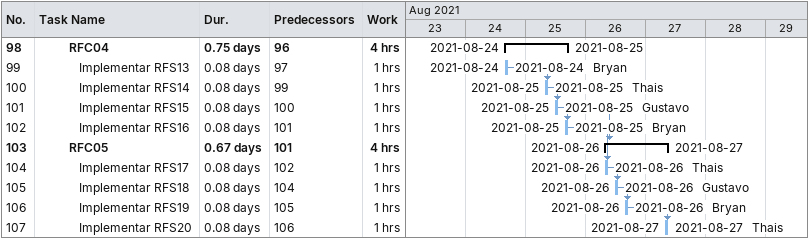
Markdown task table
| ID | Level | Task | Duration | Start | Finish | Predecessors | Resources | Work (h) |
|---|---|---|---|---|---|---|---|---|
| 98 | 4 | **RFC04** | 0.75d | 2021-08-24 | 2021-08-25 | 96 |  | 4 |
| 99 | 5 | Implementar RFS13 | 0.08d | 2021-08-24 | 2021-08-24 | 97 | Bryan | 1 |
| 100 | 5 | Implementar RFS14 | 0.08d | 2021-08-25 | 2021-08-25 | 99 | Thais | 1 |
| 101 | 5 | Implementar RFS15 | 0.08d | 2021-08-25 | 2021-08-25 | 100 | Gustavo | 1 |
| 102 | 5 | Implementar RFS16 | 0.08d | 2021-08-25 | 2021-08-25 | 101 | Bryan | 1 |
| 103 | 4 | **RFC05** | 0.67d | 2021-08-26 | 2021-08-27 | 101 |  | 4 |
| 104 | 5 | Implementar RFS17 | 0.08d | 2021-08-26 | 2021-08-26 | 102 | Thais | 1 |
| 105 | 5 | Implementar RFS18 | 0.08d | 2021-08-26 | 2021-08-26 | 104 | Gustavo | 1 |
| 106 | 5 | Implementar RFS19 | 0.08d | 2021-08-26 | 2021-08-26 | 105 | Bryan | 1 |
| 107 | 5 | Implementar RFS20 | 0.08d | 2021-08-27 | 2021-08-27 | 106 | Thais | 1 |
